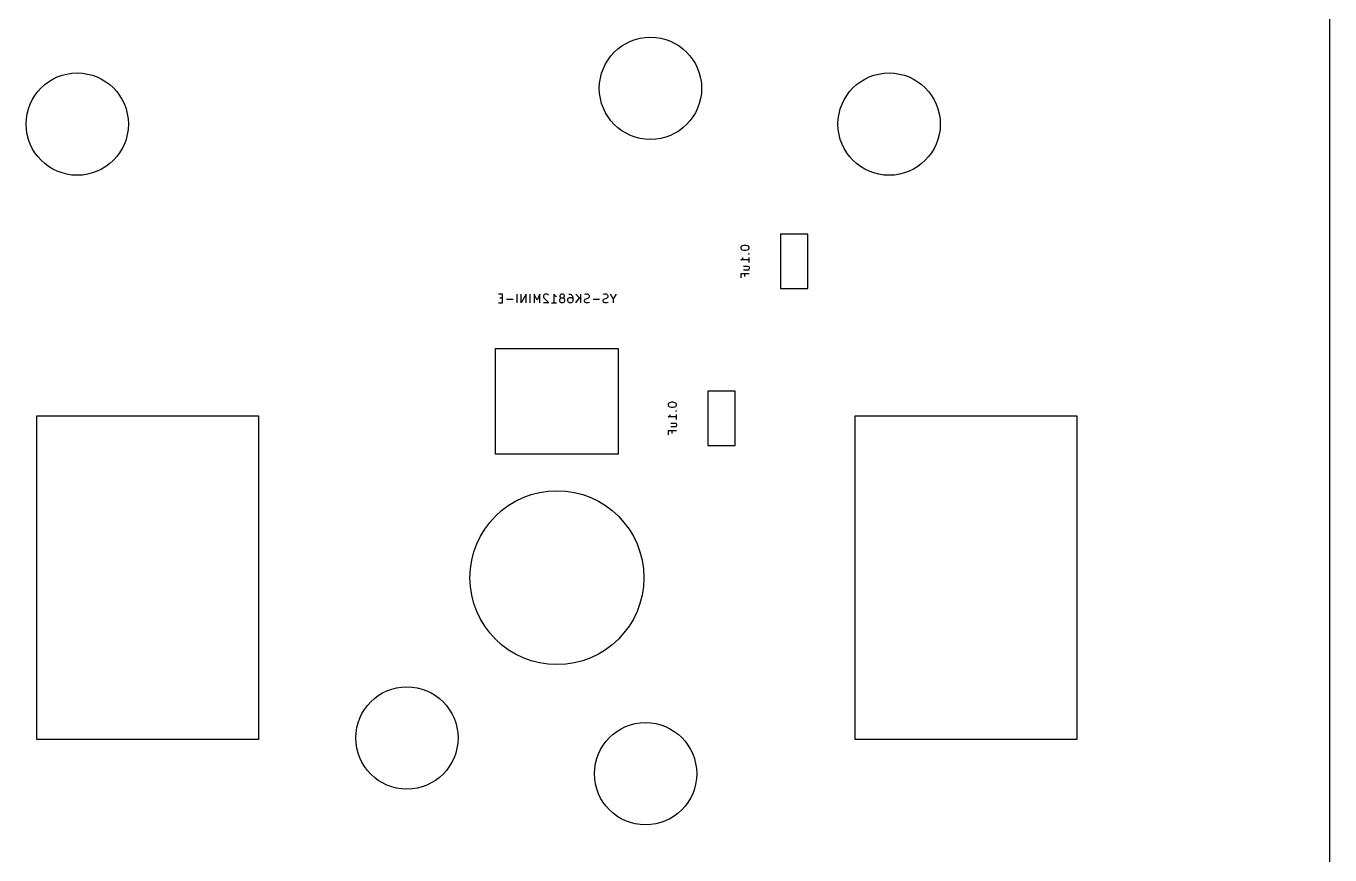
# Model space of a CAD drawing. Header units: millimetres. Extents: x -19 to 311, y -2 to 103.
# Drawn here: x 267.99 to 306.23, y 39.5 to 63.8 of the extents above; entities that cross this region are included whole.
import ezdxf

# ---------------------------------------------------------------- set-up
doc = ezdxf.new("R2010")
doc.units = ezdxf.units.MM
doc.layers.add('B.Fab', color=155, linetype='CONTINUOUS', true_color=0x585d84)
doc.layers.add('Edge.Cuts', color=254, linetype='CONTINUOUS', true_color=0xd0d2cd)

msp = doc.modelspace()

# ---------------------------------------------------------------- linework, layer by layer
at = {"layer": 'B.Fab', "linetype": 'CONTINUOUS'}
for p, q in [((289.043562, 57.370238), (288.995943, 57.358334)), ((289.103086, 57.370238), (289.043562, 57.370238)), ((289.150705, 57.358334), (289.103086, 57.370238)), ((290.11475, 57.7), (290.11475, 56.1)), ((290.91475, 57.7), (290.11475, 57.7)), ((290.91475, 56.1), (290.91475, 57.7)), ((288.960229, 57.334524), (288.948324, 57.310715)), ((288.948324, 57.310715), (288.948324, 57.286905)), ((288.948324, 57.286905), (288.960229, 57.263096)), ((288.972134, 57.346429), (288.960229, 57.334524)), ((288.960229, 57.263096), (288.972134, 57.251191)), ((288.995943, 57.358334), (288.972134, 57.346429)), ((288.972134, 57.251191), (288.995943, 57.239286)), ((288.984039, 56.965476), (289.007848, 56.989286)), ((288.995943, 57.239286), (289.043562, 57.227381)), ((289.007848, 56.989286), (289.019753, 57.013095)), ((289.043562, 57.227381), (289.103086, 57.227381)), ((289.103086, 57.227381), (289.150705, 57.239286)), ((289.174515, 57.346429), (289.150705, 57.358334)), ((289.150705, 57.239286), (289.174515, 57.251191)), ((289.18642, 57.334524), (289.174515, 57.346429)), ((289.174515, 57.251191), (289.18642, 57.263096)), ((289.18642, 57.132143), (289.174515, 57.120239)), ((289.174515, 57.120239), (289.18642, 57.108334)), ((289.174515, 57.120239), (289.198324, 57.120239)), ((289.198324, 57.310715), (289.18642, 57.334524)), ((289.18642, 57.263096), (289.198324, 57.286905)), ((289.198324, 57.120239), (289.18642, 57.132143)), ((289.18642, 57.108334), (289.198324, 57.120239)), ((289.198324, 57.286905), (289.198324, 57.310715)), ((289.198324, 56.870238), (289.198324, 57.013095)), ((288.948324, 56.941667), (288.984039, 56.965476)), ((289.198324, 56.941667), (288.948324, 56.941667)), ((289.031658, 56.763096), (289.16261, 56.763096)), ((289.031658, 56.655953), (289.198324, 56.655953)), ((289.16261, 56.763096), (289.18642, 56.751191)), ((289.18642, 56.667858), (289.174515, 56.655953)), ((289.18642, 56.751191), (289.198324, 56.727381)), ((289.198324, 56.691667), (289.18642, 56.667858)), ((289.198324, 56.727381), (289.198324, 56.691667)), ((289.198324, 56.536906), (288.948324, 56.536906)), ((288.948324, 56.536906), (288.948324, 56.417858)), ((289.067372, 56.453572), (289.067372, 56.536906)), ((281.963061, 55.936426), (281.844013, 55.936426)), ((281.963061, 55.686426), (281.963061, 55.936426)), ((282.391633, 55.686426), (282.391633, 55.936426)), ((282.653538, 55.936426), (282.510681, 55.686426)), ((282.510681, 55.686426), (282.510681, 55.936426)), ((282.653538, 55.686426), (282.653538, 55.936426)), ((282.772586, 55.686426), (282.772586, 55.936426)), ((282.974966, 55.757854), (282.891633, 55.936426)), ((282.891633, 55.936426), (282.891633, 55.686426)), ((283.0583, 55.936426), (282.974966, 55.757854)), ((283.0583, 55.686426), (283.0583, 55.936426)), ((283.177347, 55.912616), (283.165442, 55.888807)), ((283.165442, 55.888807), (283.165442, 55.864997)), ((283.165442, 55.864997), (283.177347, 55.829283)), ((283.189252, 55.924521), (283.177347, 55.912616)), ((283.213061, 55.936426), (283.189252, 55.924521)), ((283.272585, 55.936426), (283.213061, 55.936426)), ((283.296395, 55.924521), (283.272585, 55.936426)), ((283.308299, 55.912616), (283.296395, 55.924521)), ((283.474966, 55.686426), (283.474966, 55.936426)), ((283.474966, 55.936426), (283.498775, 55.900711)), ((283.498775, 55.900711), (283.522585, 55.876902)), ((283.522585, 55.876902), (283.546394, 55.864997)), ((283.653537, 55.912616), (283.641632, 55.888807)), ((283.641632, 55.888807), (283.641632, 55.876902)), ((283.641632, 55.876902), (283.653537, 55.853092)), ((283.665442, 55.924521), (283.653537, 55.912616)), ((283.653537, 55.853092), (283.665442, 55.841188)), ((283.689251, 55.936426), (283.665442, 55.924521)), ((283.665442, 55.841188), (283.689251, 55.829283)), ((283.73687, 55.936426), (283.689251, 55.936426)), ((283.76068, 55.924521), (283.73687, 55.936426)), ((283.73687, 55.829283), (283.76068, 55.841188)), ((283.772585, 55.912616), (283.76068, 55.924521)), ((283.76068, 55.841188), (283.772585, 55.853092)), ((283.784489, 55.888807), (283.772585, 55.912616)), ((283.772585, 55.853092), (283.784489, 55.876902)), ((283.784489, 55.876902), (283.784489, 55.888807)), ((283.903537, 55.936426), (283.951156, 55.936426)), ((283.903537, 55.829283), (283.927346, 55.841188)), ((283.927346, 55.841188), (283.974965, 55.841188)), ((283.951156, 55.936426), (283.974965, 55.924521)), ((283.974965, 55.924521), (283.98687, 55.912616)), ((283.974965, 55.841188), (283.998775, 55.829283)), ((283.98687, 55.912616), (284.01068, 55.876902)), ((284.01068, 55.876902), (284.022584, 55.829283)), ((284.117823, 55.936426), (284.26068, 55.793569)), ((284.26068, 55.686426), (284.26068, 55.936426)), ((284.403537, 55.936426), (284.367822, 55.924521)), ((284.46306, 55.936426), (284.403537, 55.936426)), ((284.48687, 55.924521), (284.46306, 55.936426)), ((284.498775, 55.912616), (284.48687, 55.924521)), ((284.48687, 55.829283), (284.498775, 55.841188)), ((284.510679, 55.888807), (284.498775, 55.912616)), ((284.498775, 55.841188), (284.510679, 55.864997)), ((284.510679, 55.864997), (284.510679, 55.888807)), ((284.951156, 55.936426), (284.915441, 55.924521)), ((285.010679, 55.936426), (284.951156, 55.936426)), ((285.034489, 55.924521), (285.010679, 55.936426)), ((285.046394, 55.912616), (285.034489, 55.924521)), ((285.034489, 55.829283), (285.046394, 55.841188)), ((285.058298, 55.888807), (285.046394, 55.912616)), ((285.046394, 55.841188), (285.058298, 55.864997)), ((285.058298, 55.864997), (285.058298, 55.888807)), ((285.213061, 55.805473), (285.129727, 55.936426)), ((285.296394, 55.936426), (285.213061, 55.805473)), ((290.11475, 56.1), (290.91475, 56.1)), ((281.844013, 55.686426), (281.963061, 55.686426)), ((281.963061, 55.817378), (281.879727, 55.817378)), ((282.272585, 55.781664), (282.082109, 55.781664)), ((283.320204, 55.686426), (283.165442, 55.686426)), ((283.177347, 55.829283), (283.320204, 55.686426)), ((283.403537, 55.686426), (283.546394, 55.686426)), ((283.641632, 55.781664), (283.653537, 55.805473)), ((283.641632, 55.734045), (283.641632, 55.781664)), ((283.653537, 55.710235), (283.641632, 55.734045)), ((283.653537, 55.805473), (283.665442, 55.817378)), ((283.665442, 55.69833), (283.653537, 55.710235)), ((283.665442, 55.817378), (283.689251, 55.829283)), ((283.689251, 55.686426), (283.665442, 55.69833)), ((283.689251, 55.829283), (283.73687, 55.829283)), ((283.73687, 55.686426), (283.689251, 55.686426)), ((283.73687, 55.829283), (283.76068, 55.817378)), ((283.76068, 55.69833), (283.73687, 55.686426)), ((283.76068, 55.817378), (283.772585, 55.805473)), ((283.772585, 55.710235), (283.76068, 55.69833)), ((283.772585, 55.805473), (283.784489, 55.781664)), ((283.784489, 55.734045), (283.772585, 55.710235)), ((283.784489, 55.781664), (283.784489, 55.734045)), ((283.879727, 55.793569), (283.891632, 55.817378)), ((283.879727, 55.734045), (283.879727, 55.793569)), ((283.891632, 55.710235), (283.879727, 55.734045)), ((283.891632, 55.817378), (283.903537, 55.829283)), ((283.903537, 55.69833), (283.891632, 55.710235)), ((283.927346, 55.686426), (283.903537, 55.69833)), ((283.974965, 55.686426), (283.927346, 55.686426)), ((283.998775, 55.69833), (283.974965, 55.686426)), ((283.998775, 55.829283), (284.01068, 55.817378)), ((284.01068, 55.710235), (283.998775, 55.69833)), ((284.01068, 55.817378), (284.022584, 55.793569)), ((284.022584, 55.734045), (284.01068, 55.710235)), ((284.022584, 55.829283), (284.022584, 55.734045)), ((284.117823, 55.686426), (284.224965, 55.829283)), ((284.367822, 55.757854), (284.379727, 55.781664)), ((284.367822, 55.734045), (284.367822, 55.757854)), ((284.379727, 55.710235), (284.367822, 55.734045)), ((284.379727, 55.781664), (284.391632, 55.793569)), ((284.391632, 55.69833), (284.379727, 55.710235)), ((284.391632, 55.793569), (284.415441, 55.805473)), ((284.415441, 55.686426), (284.391632, 55.69833)), ((284.415441, 55.805473), (284.46306, 55.817378)), ((284.474965, 55.686426), (284.415441, 55.686426)), ((284.46306, 55.817378), (284.48687, 55.829283)), ((284.510679, 55.69833), (284.474965, 55.686426)), ((284.808299, 55.781664), (284.617823, 55.781664)), ((284.915441, 55.757854), (284.927346, 55.781664)), ((284.915441, 55.734045), (284.915441, 55.757854)), ((284.927346, 55.710235), (284.915441, 55.734045)), ((284.927346, 55.781664), (284.939251, 55.793569)), ((284.939251, 55.69833), (284.927346, 55.710235)), ((284.939251, 55.793569), (284.96306, 55.805473)), ((284.96306, 55.686426), (284.939251, 55.69833)), ((284.96306, 55.805473), (285.010679, 55.817378)), ((285.022584, 55.686426), (284.96306, 55.686426)), ((285.010679, 55.817378), (285.034489, 55.829283)), ((285.058298, 55.69833), (285.022584, 55.686426)), ((285.213061, 55.805473), (285.213061, 55.686426)), ((287.98425, 53.0975), (287.98425, 51.4975)), ((288.78425, 53.0975), (287.98425, 53.0975)), ((288.78425, 51.4975), (288.78425, 53.0975)), ((286.829729, 52.732024), (286.817824, 52.708215)), ((286.817824, 52.708215), (286.817824, 52.684405)), ((286.817824, 52.684405), (286.829729, 52.660596)), ((286.841634, 52.743929), (286.829729, 52.732024)), ((286.829729, 52.660596), (286.841634, 52.648691)), ((286.865443, 52.755834), (286.841634, 52.743929)), ((286.841634, 52.648691), (286.865443, 52.636786)), ((286.913062, 52.767738), (286.865443, 52.755834)), ((286.865443, 52.636786), (286.913062, 52.624881)), ((286.877348, 52.386786), (286.889253, 52.410595)), ((286.972586, 52.767738), (286.913062, 52.767738)), ((286.913062, 52.624881), (286.972586, 52.624881)), ((287.020205, 52.755834), (286.972586, 52.767738)), ((286.972586, 52.624881), (287.020205, 52.636786)), ((287.044015, 52.743929), (287.020205, 52.755834)), ((287.020205, 52.636786), (287.044015, 52.648691)), ((287.05592, 52.732024), (287.044015, 52.743929)), ((287.044015, 52.648691), (287.05592, 52.660596)), ((287.05592, 52.529643), (287.044015, 52.517739)), ((287.044015, 52.517739), (287.05592, 52.505834)), ((287.044015, 52.517739), (287.067824, 52.517739)), ((287.067824, 52.708215), (287.05592, 52.732024)), ((287.05592, 52.660596), (287.067824, 52.684405)), ((287.067824, 52.517739), (287.05592, 52.529643)), ((287.05592, 52.505834), (287.067824, 52.517739)), ((287.067824, 52.684405), (287.067824, 52.708215)), ((287.067824, 52.267738), (287.067824, 52.410595)), ((286.817824, 52.339167), (286.853539, 52.362976)), ((287.067824, 52.339167), (286.817824, 52.339167)), ((286.853539, 52.362976), (286.877348, 52.386786)), ((286.901158, 52.160596), (287.03211, 52.160596)), ((286.901158, 52.053453), (287.067824, 52.053453)), ((287.03211, 52.160596), (287.05592, 52.148691)), ((287.05592, 52.065358), (287.044015, 52.053453)), ((287.05592, 52.148691), (287.067824, 52.124881)), ((287.067824, 52.089167), (287.05592, 52.065358)), ((287.067824, 52.124881), (287.067824, 52.089167)), ((287.067824, 51.934406), (286.817824, 51.934406)), ((286.817824, 51.934406), (286.817824, 51.815358)), ((286.936872, 51.851072), (286.936872, 51.934406)), ((287.98425, 51.4975), (288.78425, 51.4975))]:
    msp.add_line(p, q, dxfattribs=at)
at = {"layer": 'B.Fab'}
for centre, radius in [((286.302, 61.975), 1.499999), ((269.4895, 60.925), 1.499999), ((293.302, 60.925), 1.499999), ((283.55825, 47.625), 2.549999), ((279.15825, 42.925), 1.499999), ((286.15825, 41.875), 1.499999)]:
    msp.add_circle(centre, radius, dxfattribs=at)
at = {"layer": 'Edge.Cuts', "linetype": 'CONTINUOUS'}
for p, q in [((306.23, -1.503002), (306.23, 65.765)), ((281.7583, 54.35), (285.3583, 54.35)), ((281.7583, 51.25), (281.7583, 54.35)), ((285.3583, 54.35), (285.3583, 51.25)), ((268.30825, 52.375), (274.80825, 52.375)), ((268.30825, 42.875), (268.30825, 52.375)), ((274.80825, 52.375), (274.80825, 42.875)), ((292.30825, 52.375), (298.80825, 52.375)), ((292.30825, 42.875), (292.30825, 52.375)), ((298.80825, 52.375), (298.80825, 42.875)), ((285.3583, 51.25), (281.7583, 51.25)), ((274.80825, 42.875), (268.30825, 42.875)), ((298.80825, 42.875), (292.30825, 42.875))]:
    msp.add_line(p, q, dxfattribs=at)
at = {"layer": 'Edge.Cuts'}
for centre, radius in [((286.302, 61.975), 1.499999), ((269.4895, 60.925), 1.499999), ((293.302, 60.925), 1.499999), ((283.55825, 47.625), 2.549999), ((279.15825, 42.925), 1.499999), ((286.15825, 41.875), 1.499999)]:
    msp.add_circle(centre, radius, dxfattribs=at)

doc.saveas('drawing.dxf')
